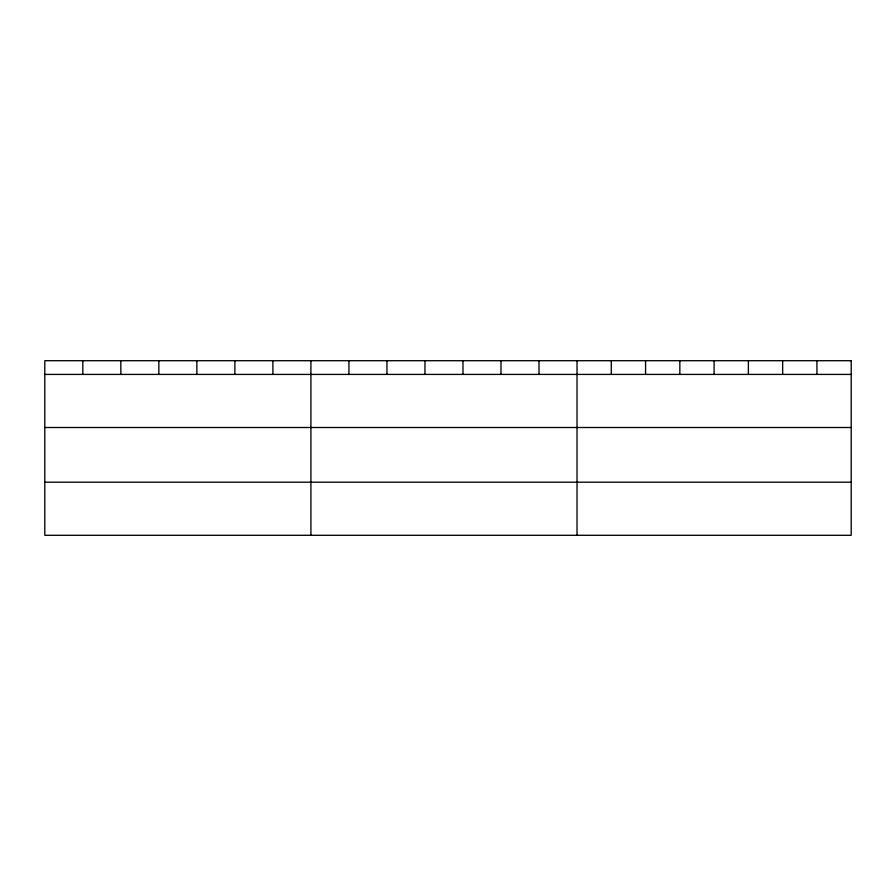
<?xml version="1.0" encoding="UTF-8"?>
<svg xmlns="http://www.w3.org/2000/svg" width="896" height="896" viewBox="0 0 896 896"><rect width="100%" height="100%" fill="white"/><g stroke="black" fill="none" stroke-linecap="round" stroke-linejoin="round"><path stroke-width="1.34" d="M44.8 374.416L851.2 374.416M44.8 427.504L851.2 427.504M44.8 482.194L851.2 482.194M816.928 360.707L816.928 374.416M782.656 360.707L782.656 374.416M748.384 360.707L748.384 374.416M714.112 360.707L714.112 374.416M679.84 360.707L679.84 374.416M645.568 360.707L645.568 374.416M611.296 360.707L611.296 374.416M577.024 360.707L577.024 535.293M539.011 360.707L539.011 374.416M500.987 360.707L500.987 374.416M462.974 360.707L462.974 374.416M424.962 360.707L424.962 374.416M386.949 360.707L386.949 374.416M348.925 360.707L348.925 374.416M310.912 360.707L310.912 535.293M272.899 360.707L272.899 374.416M234.875 360.707L234.875 374.416M196.862 360.707L196.862 374.416M158.85 360.707L158.85 374.416M120.837 360.707L120.837 374.416M82.813 360.707L82.813 374.416M851.2 360.707L44.8 360.707L44.8 535.293L851.2 535.293L851.2 360.707"/></g></svg>
